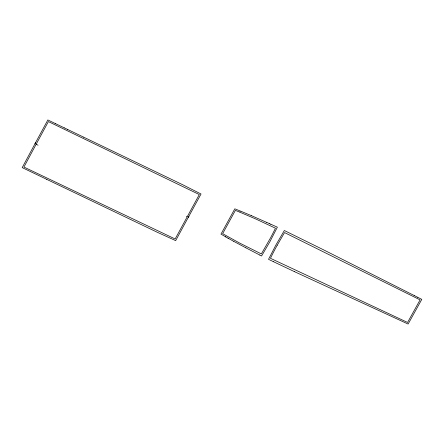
<?xml version="1.0" encoding="UTF-8"?>
<svg xmlns="http://www.w3.org/2000/svg" width="444" height="444" viewBox="0 0 444 444"><rect width="100%" height="100%" fill="white"/><g stroke="black" fill="none" stroke-linecap="round" stroke-linejoin="round"><path stroke-width="0.67" d="M46.637 179.326L157.509 232.373L175.68 240.631L188.911 216.2M46.687 179.326L22.2 167.621L35.57 142.674M225.552 236.769L220.973 234.127L234.809 208.819L240.787 211.216M273.371 261.66L294.572 271.706M294.572 271.706L408.119 324.059L421.8 299.361L417.743 297.308M36.114 144.328L23.932 167.055L175.141 238.977L199.295 194.561L48.39 121.595L36.136 144.283L38.051 145.199M34.998 143.739L47.852 119.941L55.417 123.593M188.312 217.316L201.038 194L182.612 184.687L83.733 137.19M239.31 211.954L255.344 218.798L275.452 228.199A323.376 306.488 -9.1 0 1 270.468 237.99L261.35 253.924L239.61 243.046L222.66 233.666L235.387 210.384L239.244 211.927M240.848 211.239L251.659 215.756M251.659 215.756L266.777 222.433M186.924 216.655L186.441 216.4M266.783 222.427L269.458 223.637M269.464 223.632L270.84 224.253M270.846 224.248L277.367 227.184L269.869 241.758L261.577 255.972L259.796 255.061M273.371 261.66L268.531 259.324L276.046 244.722L284.332 230.514L322.954 249.528L414.202 295.515M83.733 137.19L67.405 129.348M64.413 127.916L55.417 123.593M67.405 129.348L64.413 127.911M259.796 255.05L245.893 247.846M414.202 295.515L417.743 297.308M245.893 247.841L233.483 241.22M233.483 241.22L228.011 238.167M228.205 238.278L225.818 236.918M225.613 236.802L225.913 236.974M277.178 245.277L275.435 248.507A323.376 306.488 -9.1 0 0 270.446 258.297L407.575 322.449L420.074 299.878L284.554 232.573L277.178 245.277"/></g></svg>
